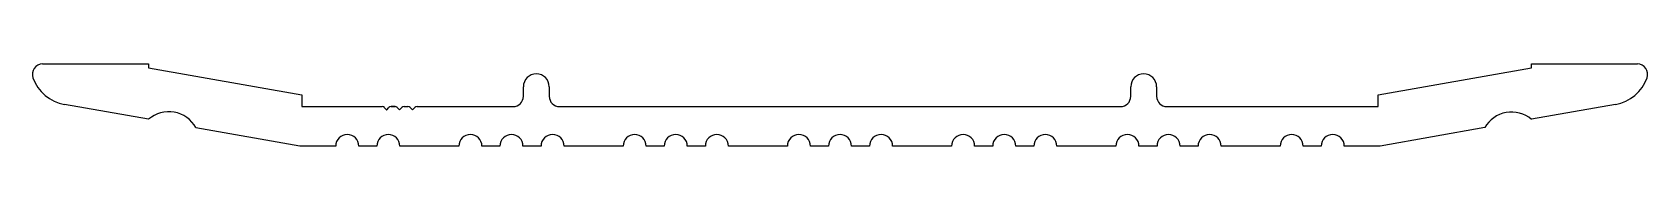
# Model space of a CAD drawing. Extents: x -63 to 62, y 0 to 7.
import ezdxf

# ---------------------------------------------------------------- set-up
doc = ezdxf.new("R2010")
doc.units = 0
doc.layers.add('1', color=4, linetype='CONTINUOUS')

msp = doc.modelspace()

# ---------------------------------------------------------------- linework, layer by layer
at = {"layer": '1', "color": 7}
for p, q in [((-61.75, 6.5), (-53.55, 6.5)), ((-53.55, 6.5), (-53.55, 6.21)), ((53.45, 6.21), (53.45, 6.5)), ((53.45, 6.5), (61.65, 6.5)), ((-53.55, 6.21), (-41.7, 4.12)), ((41.6, 4.12), (53.45, 6.21)), ((-41.7, 4.12), (-41.7, 3.2)), ((-24.55, 4), (-24.55, 4.74)), ((-22.55, 4.74), (-22.55, 4)), ((22.45, 4), (22.45, 4.74)), ((24.45, 4.74), (24.45, 4)), ((41.6, 3.2), (41.6, 4.12)), ((-53.55, 2.22), (-60.06, 3.37)), ((-41.7, 3.2), (-36.24, 3.2)), ((-36.24, 3.2), (-35.48, 3.2)), ((-35.48, 3.2), (-35.48, 3.2)), ((-35.31, 3.13), (-35.14, 2.96)), ((-35.12, 2.96), (-34.95, 3.13)), ((-34.78, 3.2), (-34.48, 3.2)), ((-34.48, 3.2), (-34.78, 3.2)), ((-34.78, 3.2), (-34.48, 3.2)), ((-34.48, 3.2), (-34.78, 3.2)), ((-34.78, 3.2), (-34.48, 3.2)), ((-34.31, 3.13), (-34.14, 2.96)), ((-34.13, 2.96), (-33.95, 3.13)), ((-33.78, 3.2), (-33.48, 3.2)), ((-33.31, 3.13), (-33.14, 2.96)), ((-33.13, 2.96), (-32.95, 3.13)), ((-32.78, 3.2), (-31.5, 3.2)), ((-31.5, 3.2), (-25.35, 3.2)), ((-21.75, 3.2), (21.65, 3.2)), ((25.25, 3.2), (41.6, 3.2)), ((59.96, 3.37), (53.45, 2.22)), ((-41.84, 0.15), (-49.89, 1.57)), ((49.84, 1.58), (41.74, 0.15)), ((-39.07, 0.15), (-41.84, 0.15)), ((-35.89, 0.15), (-37.29, 0.15)), ((-29.54, 0.15), (-34.11, 0.15)), ((-26.36, 0.15), (-27.76, 0.15)), ((-23.18, 0.15), (-24.58, 0.15)), ((-16.83, 0.15), (-21.4, 0.15)), ((-13.65, 0.15), (-15.05, 0.15)), ((-10.47, 0.15), (-11.87, 0.15)), ((-4.12, 0.15), (-8.69, 0.15)), ((-0.94, 0.15), (-2.34, 0.15)), ((2.24, 0.15), (0.84, 0.15)), ((8.59, 0.15), (4.02, 0.15)), ((11.77, 0.15), (10.37, 0.15)), ((14.95, 0.15), (13.55, 0.15)), ((21.3, 0.15), (16.73, 0.15)), ((24.48, 0.15), (23.08, 0.15)), ((27.66, 0.15), (26.26, 0.15)), ((34.01, 0.15), (29.44, 0.15)), ((37.19, 0.15), (35.79, 0.15)), ((41.74, 0.15), (38.97, 0.15))]:
    msp.add_line(p, q, dxfattribs=at)
for centre, radius, start, end in [((-61.75, 5.7), 0.8, 90, 199.5075), ((61.65, 5.7), 0.8, 340.4925, 90), ((-59.51, 6.5), 3.18, 199.5075, 260), ((-23.55, 4.74), 1, 0, 180), ((23.45, 4.74), 1, 0, 180), ((59.41, 6.5), 3.18, 280, 340.4925), ((-25.35, 4), 0.8, 270, 0), ((-21.75, 4), 0.8, 180, 270), ((21.65, 4), 0.8, 270, 0), ((25.25, 4), 0.8, 180, 270), ((-51.98, 0.43), 2.38, 28.7593, 131.2407), ((-35.48, 2.95), 0.25, 45, 90), ((-35.13, 2.96), 0.008, 225, 315), ((-34.78, 2.95), 0.25, 90, 135), ((-34.48, 2.95), 0.25, 45, 90), ((-34.13, 2.96), 0.008, 225, 315), ((-33.78, 2.95), 0.25, 90, 135), ((-33.48, 2.95), 0.25, 45, 90), ((-33.13, 2.96), 0.008, 225, 315), ((-32.78, 2.95), 0.25, 90, 135), ((51.91, 0.4), 2.38, 49.6632, 150.3368), ((-38.18, 0.15), 0.89, 360, 180), ((-35, 0.15), 0.89, 360, 180), ((-28.65, 0.15), 0.89, 360, 180), ((-25.47, 0.15), 0.89, 0, 180), ((-22.29, 0.15), 0.89, 360, 180), ((-15.94, 0.15), 0.89, 0, 180), ((-12.76, 0.15), 0.89, 0, 180), ((-9.58, 0.15), 0.89, 0, 180), ((-3.23, 0.15), 0.89, 0, 180), ((-0.05, 0.15), 0.89, 90, 180), ((-0.05, 0.15), 0.89, 360, 90), ((3.13, 0.15), 0.89, 0, 180), ((9.48, 0.15), 0.89, 0, 180), ((12.66, 0.15), 0.89, 0, 180), ((15.84, 0.15), 0.89, 0, 180), ((22.19, 0.15), 0.89, 360, 180), ((25.37, 0.15), 0.89, 0, 180), ((28.55, 0.15), 0.89, 360, 180), ((34.9, 0.15), 0.89, 360, 180), ((38.08, 0.15), 0.89, 360, 180)]:
    msp.add_arc(centre, radius, start, end, dxfattribs=at)

doc.saveas('drawing.dxf')
